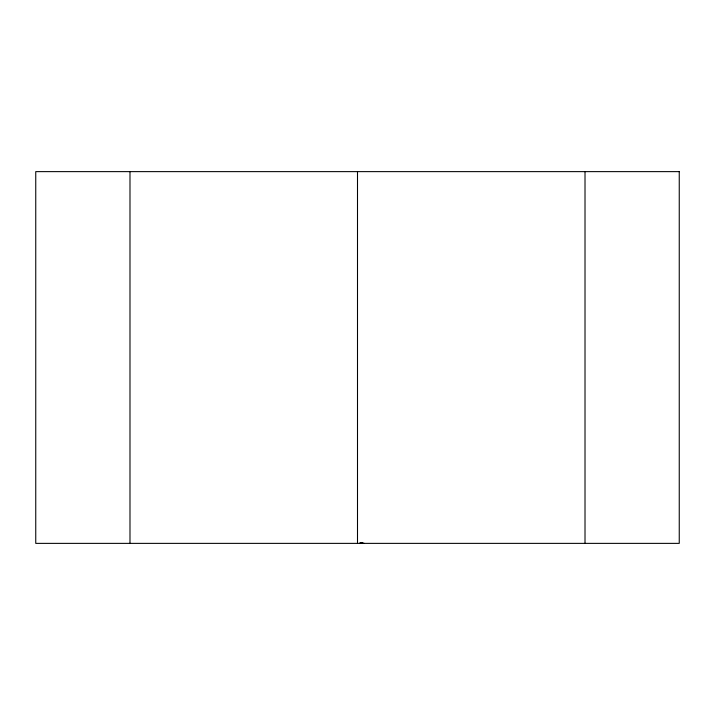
<?xml version="1.0" encoding="UTF-8"?>
<svg xmlns="http://www.w3.org/2000/svg" width="715" height="715" viewBox="0 0 715 715"><rect width="100%" height="100%" fill="white"/><g stroke="black" fill="none" stroke-linecap="round" stroke-linejoin="round"><path stroke-width="1.07" d="M362.371 543.337L359.484 543.284L362.845 543.364L362.425 542.748M360.137 543.328L363.962 543.239M360.351 543.15L362.889 543.266M585.013 171.627L585.013 543.373M357.5 171.627L357.5 543.373M129.987 171.627L129.987 543.373M679.25 171.627L35.75 171.627L35.75 543.373L679.25 543.373L679.25 171.627"/></g></svg>
